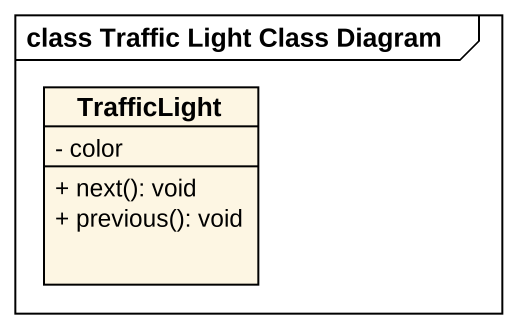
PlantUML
@startuml
mainframe class Traffic Light Class Diagram
hide circle
hide empty members
skinparam classAttributeIconSize 0
class TrafficLight {
  - color
  + next(): void
  + previous(): void
}
@enduml
